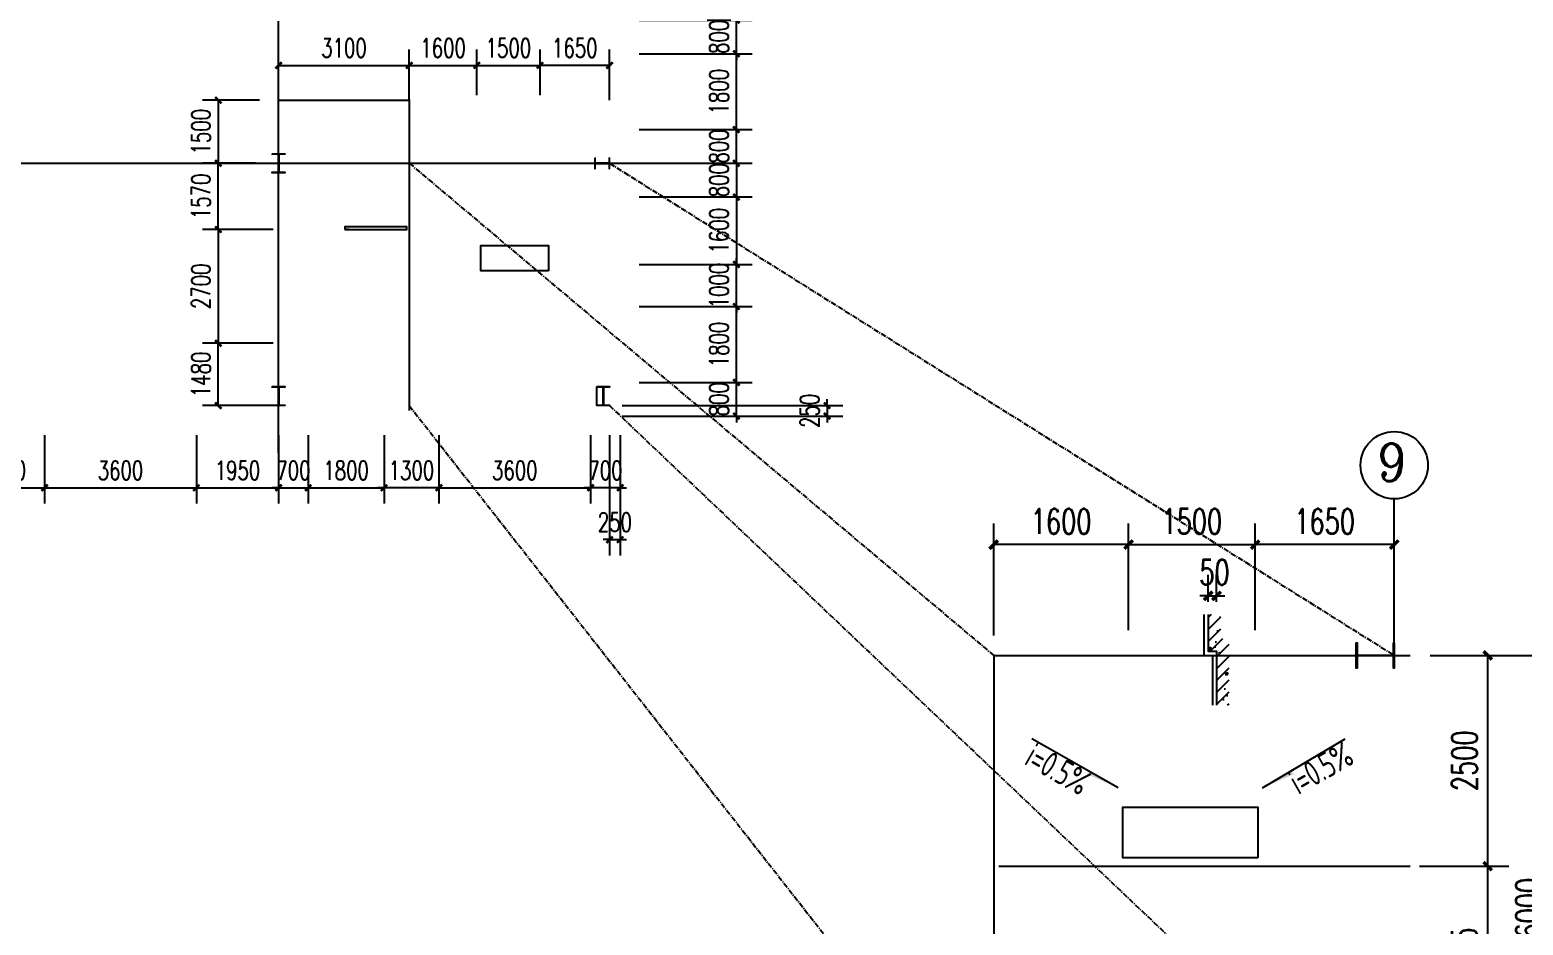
# Model space of a CAD drawing. Extents: x 180850 to 1399066, y 113487 to 334416.
# Drawn here: x 494922 to 530338, y 255431 to 276678 of the extents above; entities that cross this region are included whole.
import ezdxf
from ezdxf.enums import TextEntityAlignment as Align

# ---------------------------------------------------------------- set-up
doc = ezdxf.new("R2010")
doc.units = 0
doc.header["$LTSCALE"] = 1000
for name, pattern in [('0$0$CENTERX2', [4, 2.5, -0.5, 0.5, -0.5]), ('207', [0]), ('JX', [2, 1, 1])]:
    doc.linetypes.add(name, pattern=pattern)
for name, color, linetype in [('8', 3, 'Continuous'), ('AXIS', 3, 'Continuous'), ('AXIS_TEXT', 7, 'Continuous'), ('DOTE', 1, 'Continuous'), ('GZ', 50, 'Continuous'), ('LVTRY', 6, 'Continuous'), ('PUB_DIM', 3, 'Continuous'), ('PUB_SYMB', 3, 'Continuous'), ('PUB_SYMB_TEXT', 7, 'Continuous'), ('STAIR', 2, 'Continuous'), ('WALL', 9, 'Continuous')]:
    doc.layers.add(name, color=color, linetype=linetype)
doc.styles.add('-GBCBIGGBENOR', font='GBENOR.shx', dxfattribs={"bigfont": 'GBCBIG.shx'})
doc.styles.add('_TCH_AXIS', font='COMPLEX', dxfattribs={"bigfont": 'GBCBIG'})
doc.styles.add('_TCH_DIM_T3', font='SIMPLEX', dxfattribs={"width": 0.705882, "bigfont": 'GBCBIG'})
doc.dimstyles.new('_TCH_ARCH&&150', dxfattribs={"dimtxt": 446.25, "dimasz": 150, "dimexe": 375, "dimexo": 450, "dimgap": 189.375, "dimtad": 1, "dimdec": 0, "dimzin": 0, "dimdsep": 46, "dimtxsty": '_TCH_DIM_T3', "dimblk": 'ARCHTICK', "dimcen": 0.09, "dimclrd": 3, "dimclre": 3, "dimclrt": 7, "dimazin": 2, "dimtfac": 1, "dimtdec": 0, "dimtix": 1, "dimtmove": 2, "dimatfit": 3, "dimfxl": 1, "dimtolj": 1, "dimtzin": 0, "dimarcsym": 0})
doc.dimstyles.new('TCH-200-2', dxfattribs={"dimtxt": 595, "dimasz": 200, "dimexe": 500, "dimexo": 600, "dimgap": 252.5, "dimtad": 1, "dimdec": 0, "dimlfac": 0.5, "dimzin": 0, "dimdsep": 46, "dimtxsty": '_TCH_DIM_T3', "dimblk": 'ARCHTICK', "dimcen": 0.09, "dimclrd": 124, "dimclre": 124, "dimclrt": 7, "dimazin": 2, "dimtfac": 1, "dimtdec": 0, "dimtix": 1, "dimtmove": 2, "dimatfit": 3, "dimfxl": 1, "dimtolj": 1, "dimtzin": 0, "dimarcsym": 0})

# ---------------------------------------------------------------- blocks, each defined once
blk = doc.blocks.new('_ArchTick')
at = {"color": 0, "linetype": 'ByBlock', "const_width": 0.4}
blk.add_lwpolyline([(-0.5, -0.5), (0.5, 0.5)], dxfattribs=at)
blk = doc.blocks.new('*D606')
at = {"color": 3, "lineweight": -2, "transparency": 16777216}
for p, q in [((508972, 267761), (514205, 267761)), ((513830, 267761), (513830, 267911)), ((513830, 267761), (513830, 267511)), ((508972, 267511), (514205, 267511)), ((513830, 267511), (513830, 267361))]:
    blk.add_line(p, q, dxfattribs=at)
at = {"layer": 'Defpoints', "color": 0, "transparency": 16777216}
for p in [(508522, 267761), (508522, 267511), (513830, 267511)]:
    blk.add_point(p, dxfattribs=at)
at = {"color": 3, "lineweight": -2, "transparency": 16777216, "xscale": 150, "yscale": 150, "zscale": 150}
for p, rotation in [((513830, 267761), 270), ((513830, 267511), 90)]:
    blk.add_blockref('_ArchTick', p, dxfattribs=dict(at, rotation=rotation))
at = {"color": 7, "transparency": 16777216, "insert": (513417, 267636), "char_height": 446.2, "attachment_point": 5, "rotation": 90, "style": '_TCH_DIM_T3'}
blk.add_mtext('\\A1;250', dxfattribs=at)
blk = doc.blocks.new('*D607')
at = {"color": 3, "lineweight": -2, "transparency": 16777216}
for p, q in [((508672, 267061), (508672, 264204)), ((508922, 267061), (508922, 264204)), ((508672, 264579), (508522, 264579)), ((508672, 264579), (508922, 264579)), ((508922, 264579), (509072, 264579))]:
    blk.add_line(p, q, dxfattribs=at)
at = {"layer": 'Defpoints', "color": 0, "transparency": 16777216}
for p in [(508672, 267511), (508922, 267511), (508922, 264579)]:
    blk.add_point(p, dxfattribs=at)
at = {"color": 3, "lineweight": -2, "transparency": 16777216, "xscale": 150, "yscale": 150, "zscale": 150}
blk.add_blockref('_ArchTick', (508672, 264579), dxfattribs=at)
at = {"color": 3, "lineweight": -2, "transparency": 16777216, "xscale": 150, "yscale": 150, "zscale": 150, "rotation": 180}
blk.add_blockref('_ArchTick', (508922, 264579), dxfattribs=at)
at = {"color": 7, "transparency": 16777216, "insert": (508797, 264992), "char_height": 446.2, "attachment_point": 5, "style": '_TCH_DIM_T3'}
blk.add_mtext('\\A1;250', dxfattribs=at)
blk = doc.blocks.new('*D503')
at = {"color": 3, "lineweight": -2, "transparency": 16777216}
for p, q in [((493322, 267061), (493322, 265435)), ((495272, 267061), (495272, 265435)), ((493322, 265810), (495272, 265810))]:
    blk.add_line(p, q, dxfattribs=at)
at = {"layer": 'Defpoints', "color": 0, "transparency": 16777216}
for p in [(493322, 267511), (495272, 267511), (495272, 265810)]:
    blk.add_point(p, dxfattribs=at)
at = {"color": 3, "lineweight": -2, "transparency": 16777216, "xscale": 150, "yscale": 150, "zscale": 150, "rotation": 180}
blk.add_blockref('_ArchTick', (493322, 265810), dxfattribs=at)
at = {"color": 3, "lineweight": -2, "transparency": 16777216, "xscale": 150, "yscale": 150, "zscale": 150}
blk.add_blockref('_ArchTick', (495272, 265810), dxfattribs=at)
at = {"color": 7, "transparency": 16777216, "insert": (494297, 266222), "char_height": 446.2, "attachment_point": 5, "style": '_TCH_DIM_T3'}
blk.add_mtext('\\A1;1950', dxfattribs=at)
blk = doc.blocks.new('*D504')
at = {"color": 3, "lineweight": -2, "transparency": 16777216}
for p, q in [((495272, 267061), (495272, 265435)), ((498872, 267061), (498872, 265435)), ((495272, 265810), (498872, 265810))]:
    blk.add_line(p, q, dxfattribs=at)
at = {"layer": 'Defpoints', "color": 0, "transparency": 16777216}
for p in [(495272, 267511), (498872, 267511), (498872, 265810)]:
    blk.add_point(p, dxfattribs=at)
at = {"color": 3, "lineweight": -2, "transparency": 16777216, "xscale": 150, "yscale": 150, "zscale": 150, "rotation": 180}
blk.add_blockref('_ArchTick', (495272, 265810), dxfattribs=at)
at = {"color": 3, "lineweight": -2, "transparency": 16777216, "xscale": 150, "yscale": 150, "zscale": 150}
blk.add_blockref('_ArchTick', (498872, 265810), dxfattribs=at)
at = {"color": 7, "transparency": 16777216, "insert": (497072, 266222), "char_height": 446.2, "attachment_point": 5, "style": '_TCH_DIM_T3'}
blk.add_mtext('\\A1;3600', dxfattribs=at)
blk = doc.blocks.new('*D505')
at = {"color": 3, "lineweight": -2, "transparency": 16777216}
for p, q in [((498872, 267061), (498872, 265435)), ((500822, 266962), (500822, 265435)), ((498872, 265810), (500822, 265810))]:
    blk.add_line(p, q, dxfattribs=at)
at = {"layer": 'Defpoints', "color": 0, "transparency": 16777216}
for p in [(498872, 267511), (500822, 267412), (500822, 265810)]:
    blk.add_point(p, dxfattribs=at)
at = {"color": 3, "lineweight": -2, "transparency": 16777216, "xscale": 150, "yscale": 150, "zscale": 150, "rotation": 180}
blk.add_blockref('_ArchTick', (498872, 265810), dxfattribs=at)
at = {"color": 3, "lineweight": -2, "transparency": 16777216, "xscale": 150, "yscale": 150, "zscale": 150}
blk.add_blockref('_ArchTick', (500822, 265810), dxfattribs=at)
at = {"color": 7, "transparency": 16777216, "insert": (499847, 266222), "char_height": 446.2, "attachment_point": 5, "style": '_TCH_DIM_T3'}
blk.add_mtext('\\A1;1950', dxfattribs=at)
blk = doc.blocks.new('*D535')
at = {"color": 3, "lineweight": -2, "transparency": 16777216}
for p, q in [((511678, 276911), (511678, 277061)), ((509372, 276911), (512053, 276911)), ((511678, 276111), (511678, 276911)), ((509372, 276111), (512053, 276111)), ((511678, 276111), (511678, 275961))]:
    blk.add_line(p, q, dxfattribs=at)
at = {"layer": 'Defpoints', "color": 0, "transparency": 16777216}
for p in [(508922, 276911), (511678, 276911), (508922, 276111)]:
    blk.add_point(p, dxfattribs=at)
at = {"color": 3, "lineweight": -2, "transparency": 16777216, "xscale": 150, "yscale": 150, "zscale": 150}
for p, rotation in [((511678, 276911), 270), ((511678, 276111), 90)]:
    blk.add_blockref('_ArchTick', p, dxfattribs=dict(at, rotation=rotation))
at = {"color": 7, "transparency": 16777216, "insert": (511265, 276511), "char_height": 446.2, "attachment_point": 5, "rotation": 90, "style": '_TCH_DIM_T3'}
blk.add_mtext('\\A1;800', dxfattribs=at)
blk = doc.blocks.new('*D536')
at = {"color": 3, "lineweight": -2, "transparency": 16777216}
for p, q in [((509372, 274311), (512053, 274311)), ((511678, 274311), (511678, 274461)), ((511678, 273511), (511678, 274311)), ((509372, 273511), (512053, 273511)), ((511678, 273511), (511678, 273361))]:
    blk.add_line(p, q, dxfattribs=at)
at = {"layer": 'Defpoints', "color": 0, "transparency": 16777216}
for p in [(508922, 274311), (511678, 274311), (508922, 273511)]:
    blk.add_point(p, dxfattribs=at)
at = {"color": 3, "lineweight": -2, "transparency": 16777216, "xscale": 150, "yscale": 150, "zscale": 150}
for p, rotation in [((511678, 274311), 270), ((511678, 273511), 90)]:
    blk.add_blockref('_ArchTick', p, dxfattribs=dict(at, rotation=rotation))
at = {"color": 7, "transparency": 16777216, "insert": (511265, 273911), "char_height": 446.2, "attachment_point": 5, "rotation": 90, "style": '_TCH_DIM_T3'}
blk.add_mtext('\\A1;800', dxfattribs=at)
blk = doc.blocks.new('*D537')
at = {"color": 3, "lineweight": -2, "transparency": 16777216}
for p, q in [((509372, 276111), (512053, 276111)), ((511678, 274311), (511678, 276111)), ((509372, 274311), (512053, 274311))]:
    blk.add_line(p, q, dxfattribs=at)
at = {"layer": 'Defpoints', "color": 0, "transparency": 16777216}
for p in [(508922, 276111), (511678, 276111), (508922, 274311)]:
    blk.add_point(p, dxfattribs=at)
at = {"color": 3, "lineweight": -2, "transparency": 16777216, "xscale": 150, "yscale": 150, "zscale": 150}
for p, rotation in [((511678, 276111), 90), ((511678, 274311), 270)]:
    blk.add_blockref('_ArchTick', p, dxfattribs=dict(at, rotation=rotation))
at = {"color": 7, "transparency": 16777216, "insert": (511265, 275211), "char_height": 446.2, "attachment_point": 5, "rotation": 90, "style": '_TCH_DIM_T3'}
blk.add_mtext('\\A1;1800', dxfattribs=at)
blk = doc.blocks.new('*D655')
at = {"layer": 'Defpoints', "color": 0, "transparency": 16777216}
for p in [(499391, 269241), (501142, 269241), (501383, 267761)]:
    blk.add_point(p, dxfattribs=at)
at = {"layer": 'PUB_DIM', "color": 3, "lineweight": -2, "transparency": 16777216}
for p, q in [((500692, 269241), (499016, 269241)), ((499391, 267761), (499391, 269241)), ((500933, 267761), (499016, 267761))]:
    blk.add_line(p, q, dxfattribs=at)
at = {"layer": 'PUB_DIM', "color": 3, "lineweight": -2, "transparency": 16777216, "xscale": 150, "yscale": 150, "zscale": 150}
for p, rotation in [((499391, 269241), 90), ((499391, 267761), 270)]:
    blk.add_blockref('_ArchTick', p, dxfattribs=dict(at, rotation=rotation))
at = {"layer": 'PUB_DIM', "color": 7, "transparency": 16777216, "insert": (498979, 268501), "char_height": 446.2, "attachment_point": 5, "rotation": 90, "style": '_TCH_DIM_T3'}
blk.add_mtext('\\A1;1480', dxfattribs=at)
blk = doc.blocks.new('*D656')
at = {"layer": 'Defpoints', "color": 0, "transparency": 16777216}
for p in [(501142, 271941), (499391, 269241), (501142, 269241)]:
    blk.add_point(p, dxfattribs=at)
at = {"layer": 'PUB_DIM', "color": 3, "lineweight": -2, "transparency": 16777216}
for p, q in [((500692, 271941), (499016, 271941)), ((499391, 271941), (499391, 269241)), ((500692, 269241), (499016, 269241))]:
    blk.add_line(p, q, dxfattribs=at)
at = {"layer": 'PUB_DIM', "color": 3, "lineweight": -2, "transparency": 16777216, "xscale": 150, "yscale": 150, "zscale": 150}
for p, rotation in [((499391, 271941), 90), ((499391, 269241), 270)]:
    blk.add_blockref('_ArchTick', p, dxfattribs=dict(at, rotation=rotation))
at = {"layer": 'PUB_DIM', "color": 7, "transparency": 16777216, "insert": (498979, 270591), "char_height": 446.2, "attachment_point": 5, "rotation": 90, "style": '_TCH_DIM_T3'}
blk.add_mtext('\\A1;2700', dxfattribs=at)
blk = doc.blocks.new('*D657')
at = {"color": 3, "lineweight": -2, "transparency": 16777216}
for p, q in [((500822, 275351), (500822, 276210)), ((503922, 275198), (503922, 276210)), ((500822, 275835), (503922, 275835))]:
    blk.add_line(p, q, dxfattribs=at)
at = {"layer": 'Defpoints', "color": 0, "transparency": 16777216}
for p in [(503922, 275835), (500822, 274901), (503922, 274748)]:
    blk.add_point(p, dxfattribs=at)
at = {"color": 3, "lineweight": -2, "transparency": 16777216, "xscale": 150, "yscale": 150, "zscale": 150, "rotation": 180}
blk.add_blockref('_ArchTick', (500822, 275835), dxfattribs=at)
at = {"color": 3, "lineweight": -2, "transparency": 16777216, "xscale": 150, "yscale": 150, "zscale": 150}
blk.add_blockref('_ArchTick', (503922, 275835), dxfattribs=at)
at = {"color": 7, "transparency": 16777216, "insert": (502372, 276247), "char_height": 446.2, "attachment_point": 5, "style": '_TCH_DIM_T3'}
blk.add_mtext('\\A1;3100', dxfattribs=at)
blk = doc.blocks.new('*D654')
at = {"layer": 'Defpoints', "color": 0, "transparency": 16777216}
for p in [(499391, 273511), (500722, 273511), (501142, 271941)]:
    blk.add_point(p, dxfattribs=at)
at = {"layer": 'PUB_DIM', "color": 3, "lineweight": -2, "transparency": 16777216}
for p, q in [((500272, 273511), (499016, 273511)), ((499391, 271941), (499391, 273511)), ((500692, 271941), (499016, 271941))]:
    blk.add_line(p, q, dxfattribs=at)
at = {"layer": 'PUB_DIM', "color": 3, "lineweight": -2, "transparency": 16777216, "xscale": 150, "yscale": 150, "zscale": 150}
for p, rotation in [((499391, 273511), 90), ((499391, 271941), 270)]:
    blk.add_blockref('_ArchTick', p, dxfattribs=dict(at, rotation=rotation))
at = {"layer": 'PUB_DIM', "color": 7, "transparency": 16777216, "insert": (498979, 272726), "char_height": 446.2, "attachment_point": 5, "rotation": 90, "style": '_TCH_DIM_T3'}
blk.add_mtext('\\A1;1570', dxfattribs=at)
blk = doc.blocks.new('*D1787')
at = {"color": 3, "lineweight": -2, "transparency": 16777216}
for p, q in [((500822, 267061), (500822, 265435)), ((501522, 267061), (501522, 265435)), ((500822, 265810), (500672, 265810)), ((500822, 265810), (501522, 265810)), ((501522, 265810), (501672, 265810))]:
    blk.add_line(p, q, dxfattribs=at)
at = {"layer": 'Defpoints', "color": 0, "transparency": 16777216}
for p in [(500822, 267511), (501522, 267511), (501522, 265810)]:
    blk.add_point(p, dxfattribs=at)
at = {"color": 3, "lineweight": -2, "transparency": 16777216, "xscale": 150, "yscale": 150, "zscale": 150}
blk.add_blockref('_ArchTick', (500822, 265810), dxfattribs=at)
at = {"color": 3, "lineweight": -2, "transparency": 16777216, "xscale": 150, "yscale": 150, "zscale": 150, "rotation": 180}
blk.add_blockref('_ArchTick', (501522, 265810), dxfattribs=at)
at = {"color": 7, "transparency": 16777216, "insert": (501172, 266222), "char_height": 446.2, "attachment_point": 5, "style": '_TCH_DIM_T3'}
blk.add_mtext('\\A1;700', dxfattribs=at)
blk = doc.blocks.new('*D1788')
at = {"color": 3, "lineweight": -2, "transparency": 16777216}
for p, q in [((501522, 267061), (501522, 265435)), ((503322, 267061), (503322, 265435)), ((501522, 265810), (503322, 265810))]:
    blk.add_line(p, q, dxfattribs=at)
at = {"layer": 'Defpoints', "color": 0, "transparency": 16777216}
for p in [(501522, 267511), (503322, 267511), (503322, 265810)]:
    blk.add_point(p, dxfattribs=at)
at = {"color": 3, "lineweight": -2, "transparency": 16777216, "xscale": 150, "yscale": 150, "zscale": 150, "rotation": 180}
blk.add_blockref('_ArchTick', (501522, 265810), dxfattribs=at)
at = {"color": 3, "lineweight": -2, "transparency": 16777216, "xscale": 150, "yscale": 150, "zscale": 150}
blk.add_blockref('_ArchTick', (503322, 265810), dxfattribs=at)
at = {"color": 7, "transparency": 16777216, "insert": (502422, 266222), "char_height": 446.2, "attachment_point": 5, "style": '_TCH_DIM_T3'}
blk.add_mtext('\\A1;1800', dxfattribs=at)
blk = doc.blocks.new('*D1789')
at = {"color": 3, "lineweight": -2, "transparency": 16777216}
for p, q in [((503322, 267061), (503322, 265435)), ((504622, 267061), (504622, 265435)), ((503322, 265810), (503172, 265810)), ((504622, 265810), (503322, 265810)), ((504622, 265810), (504772, 265810))]:
    blk.add_line(p, q, dxfattribs=at)
at = {"layer": 'Defpoints', "color": 0, "transparency": 16777216}
for p in [(503322, 267511), (504622, 267511), (503322, 265810)]:
    blk.add_point(p, dxfattribs=at)
at = {"color": 3, "lineweight": -2, "transparency": 16777216, "xscale": 150, "yscale": 150, "zscale": 150}
blk.add_blockref('_ArchTick', (503322, 265810), dxfattribs=at)
at = {"color": 3, "lineweight": -2, "transparency": 16777216, "xscale": 150, "yscale": 150, "zscale": 150, "rotation": 180}
blk.add_blockref('_ArchTick', (504622, 265810), dxfattribs=at)
at = {"color": 7, "transparency": 16777216, "insert": (503972, 266222), "char_height": 446.2, "attachment_point": 5, "style": '_TCH_DIM_T3'}
blk.add_mtext('\\A1;1300', dxfattribs=at)
blk = doc.blocks.new('*D1785')
at = {"color": 3, "lineweight": -2, "transparency": 16777216}
for p, q in [((504622, 267061), (504622, 265435)), ((508222, 267061), (508222, 265435)), ((504622, 265810), (508222, 265810))]:
    blk.add_line(p, q, dxfattribs=at)
at = {"layer": 'Defpoints', "color": 0, "transparency": 16777216}
for p in [(504622, 267511), (508222, 267511), (508222, 265810)]:
    blk.add_point(p, dxfattribs=at)
at = {"color": 3, "lineweight": -2, "transparency": 16777216, "xscale": 150, "yscale": 150, "zscale": 150, "rotation": 180}
blk.add_blockref('_ArchTick', (504622, 265810), dxfattribs=at)
at = {"color": 3, "lineweight": -2, "transparency": 16777216, "xscale": 150, "yscale": 150, "zscale": 150}
blk.add_blockref('_ArchTick', (508222, 265810), dxfattribs=at)
at = {"color": 7, "transparency": 16777216, "insert": (506422, 266222), "char_height": 446.2, "attachment_point": 5, "style": '_TCH_DIM_T3'}
blk.add_mtext('\\A1;3600', dxfattribs=at)
blk = doc.blocks.new('*D1786')
at = {"color": 3, "lineweight": -2, "transparency": 16777216}
for p, q in [((508222, 267061), (508222, 265435)), ((508922, 267061), (508922, 265435)), ((508222, 265810), (508072, 265810)), ((508922, 265810), (508222, 265810)), ((508922, 265810), (509072, 265810))]:
    blk.add_line(p, q, dxfattribs=at)
at = {"layer": 'Defpoints', "color": 0, "transparency": 16777216}
for p in [(508222, 267511), (508922, 267511), (508222, 265810)]:
    blk.add_point(p, dxfattribs=at)
at = {"color": 3, "lineweight": -2, "transparency": 16777216, "xscale": 150, "yscale": 150, "zscale": 150}
blk.add_blockref('_ArchTick', (508222, 265810), dxfattribs=at)
at = {"color": 3, "lineweight": -2, "transparency": 16777216, "xscale": 150, "yscale": 150, "zscale": 150, "rotation": 180}
blk.add_blockref('_ArchTick', (508922, 265810), dxfattribs=at)
at = {"color": 7, "transparency": 16777216, "insert": (508572, 266222), "char_height": 446.2, "attachment_point": 5, "style": '_TCH_DIM_T3'}
blk.add_mtext('\\A1;700', dxfattribs=at)
blk = doc.blocks.new('*D1804')
at = {"color": 3, "lineweight": -2, "transparency": 16777216}
for p, q in [((507022, 275130), (507022, 276210)), ((508672, 275005), (508672, 276210)), ((508672, 275835), (507022, 275835))]:
    blk.add_line(p, q, dxfattribs=at)
at = {"layer": 'Defpoints', "color": 0, "transparency": 16777216}
for p in [(507022, 275835), (507022, 274680), (508672, 274555)]:
    blk.add_point(p, dxfattribs=at)
at = {"color": 3, "lineweight": -2, "transparency": 16777216, "xscale": 150, "yscale": 150, "zscale": 150}
for p, rotation in [((507022, 275835), 179.9999999933299), ((508672, 275835), 359.9999999933299)]:
    blk.add_blockref('_ArchTick', p, dxfattribs=dict(at, rotation=rotation))
at = {"color": 7, "transparency": 16777216, "insert": (507847, 276247), "char_height": 446.2, "attachment_point": 5, "rotation": 360, "style": '_TCH_DIM_T3'}
blk.add_mtext('\\A1;1650', dxfattribs=at)
blk = doc.blocks.new('*D1805')
at = {"color": 3, "lineweight": -2, "transparency": 16777216}
for p, q in [((503922, 275005), (503922, 276210)), ((505522, 275130), (505522, 276210)), ((503922, 275835), (505522, 275835))]:
    blk.add_line(p, q, dxfattribs=at)
at = {"layer": 'Defpoints', "color": 0, "transparency": 16777216}
for p in [(505522, 275835), (503922, 274555), (505522, 274680)]:
    blk.add_point(p, dxfattribs=at)
at = {"color": 3, "lineweight": -2, "transparency": 16777216, "xscale": 150, "yscale": 150, "zscale": 150, "rotation": 180}
blk.add_blockref('_ArchTick', (503922, 275835), dxfattribs=at)
at = {"color": 3, "lineweight": -2, "transparency": 16777216, "xscale": 150, "yscale": 150, "zscale": 150}
blk.add_blockref('_ArchTick', (505522, 275835), dxfattribs=at)
at = {"color": 7, "transparency": 16777216, "insert": (504722, 276247), "char_height": 446.2, "attachment_point": 5, "style": '_TCH_DIM_T3'}
blk.add_mtext('\\A1;1600', dxfattribs=at)
blk = doc.blocks.new('*D1806')
at = {"color": 3, "lineweight": -2, "transparency": 16777216}
for p, q in [((505522, 275130), (505522, 276210)), ((507022, 275130), (507022, 276210)), ((505522, 275835), (507022, 275835))]:
    blk.add_line(p, q, dxfattribs=at)
at = {"layer": 'Defpoints', "color": 0, "transparency": 16777216}
for p in [(507022, 275835), (505522, 274680), (507022, 274680)]:
    blk.add_point(p, dxfattribs=at)
at = {"color": 3, "lineweight": -2, "transparency": 16777216, "xscale": 150, "yscale": 150, "zscale": 150, "rotation": 180}
blk.add_blockref('_ArchTick', (505522, 275835), dxfattribs=at)
at = {"color": 3, "lineweight": -2, "transparency": 16777216, "xscale": 150, "yscale": 150, "zscale": 150}
blk.add_blockref('_ArchTick', (507022, 275835), dxfattribs=at)
at = {"color": 7, "transparency": 16777216, "insert": (506272, 276247), "char_height": 446.2, "attachment_point": 5, "style": '_TCH_DIM_T3'}
blk.add_mtext('\\A1;1500', dxfattribs=at)
blk = doc.blocks.new('*D1821')
at = {"color": 3, "lineweight": -2, "transparency": 16777216}
for p, q in [((509372, 271111), (512053, 271111)), ((511678, 271111), (511678, 271261)), ((511678, 270111), (511678, 271111)), ((509372, 270111), (512053, 270111)), ((511678, 270111), (511678, 269961))]:
    blk.add_line(p, q, dxfattribs=at)
at = {"layer": 'Defpoints', "color": 0, "transparency": 16777216}
for p in [(508922, 271111), (511678, 271111), (508922, 270111)]:
    blk.add_point(p, dxfattribs=at)
at = {"color": 3, "lineweight": -2, "transparency": 16777216, "xscale": 150, "yscale": 150, "zscale": 150}
for p, rotation in [((511678, 271111), 270), ((511678, 270111), 90)]:
    blk.add_blockref('_ArchTick', p, dxfattribs=dict(at, rotation=rotation))
at = {"color": 7, "transparency": 16777216, "insert": (511265, 270611), "char_height": 446.2, "attachment_point": 5, "rotation": 90, "style": '_TCH_DIM_T3'}
blk.add_mtext('\\A1;1000', dxfattribs=at)
blk = doc.blocks.new('*D1822')
at = {"color": 3, "lineweight": -2, "transparency": 16777216}
for p, q in [((511678, 268311), (511678, 268461)), ((509372, 268311), (512053, 268311)), ((511678, 267511), (511678, 268311)), ((509372, 267511), (512053, 267511)), ((511678, 267511), (511678, 267361))]:
    blk.add_line(p, q, dxfattribs=at)
at = {"layer": 'Defpoints', "color": 0, "transparency": 16777216}
for p in [(508922, 268311), (511678, 268311), (508922, 267511)]:
    blk.add_point(p, dxfattribs=at)
at = {"color": 3, "lineweight": -2, "transparency": 16777216, "xscale": 150, "yscale": 150, "zscale": 150}
for p, rotation in [((511678, 268311), 270), ((511678, 267511), 90)]:
    blk.add_blockref('_ArchTick', p, dxfattribs=dict(at, rotation=rotation))
at = {"color": 7, "transparency": 16777216, "insert": (511265, 267911), "char_height": 446.2, "attachment_point": 5, "rotation": 90, "style": '_TCH_DIM_T3'}
blk.add_mtext('\\A1;800', dxfattribs=at)
blk = doc.blocks.new('*D1823')
at = {"color": 3, "lineweight": -2, "transparency": 16777216}
for p, q in [((509372, 270111), (512053, 270111)), ((511678, 268311), (511678, 270111)), ((509372, 268311), (512053, 268311))]:
    blk.add_line(p, q, dxfattribs=at)
at = {"layer": 'Defpoints', "color": 0, "transparency": 16777216}
for p in [(508922, 270111), (511678, 270111), (508922, 268311)]:
    blk.add_point(p, dxfattribs=at)
at = {"color": 3, "lineweight": -2, "transparency": 16777216, "xscale": 150, "yscale": 150, "zscale": 150}
for p, rotation in [((511678, 270111), 90), ((511678, 268311), 270)]:
    blk.add_blockref('_ArchTick', p, dxfattribs=dict(at, rotation=rotation))
at = {"color": 7, "transparency": 16777216, "insert": (511265, 269211), "char_height": 446.2, "attachment_point": 5, "rotation": 90, "style": '_TCH_DIM_T3'}
blk.add_mtext('\\A1;1800', dxfattribs=at)
blk = doc.blocks.new('*D1824')
at = {"color": 3, "lineweight": -2, "transparency": 16777216}
for p, q in [((509372, 272711), (512053, 272711)), ((511678, 272711), (511678, 271111)), ((509372, 271111), (512053, 271111))]:
    blk.add_line(p, q, dxfattribs=at)
at = {"layer": 'Defpoints', "color": 0, "transparency": 16777216}
for p in [(508922, 272711), (508922, 271111), (511678, 271111)]:
    blk.add_point(p, dxfattribs=at)
at = {"color": 3, "lineweight": -2, "transparency": 16777216, "xscale": 150, "yscale": 150, "zscale": 150}
for p, rotation in [((511678, 272711), 90), ((511678, 271111), 270)]:
    blk.add_blockref('_ArchTick', p, dxfattribs=dict(at, rotation=rotation))
at = {"color": 7, "transparency": 16777216, "insert": (511265, 271911), "char_height": 446.2, "attachment_point": 5, "rotation": 90, "style": '_TCH_DIM_T3'}
blk.add_mtext('\\A1;1600', dxfattribs=at)
blk = doc.blocks.new('*D1825')
at = {"color": 3, "lineweight": -2, "transparency": 16777216}
for p, q in [((509372, 273511), (512053, 273511)), ((511678, 273511), (511678, 273661)), ((511678, 273511), (511678, 272711)), ((509372, 272711), (512053, 272711)), ((511678, 272711), (511678, 272561))]:
    blk.add_line(p, q, dxfattribs=at)
at = {"layer": 'Defpoints', "color": 0, "transparency": 16777216}
for p in [(508922, 273511), (508922, 272711), (511678, 272711)]:
    blk.add_point(p, dxfattribs=at)
at = {"color": 3, "lineweight": -2, "transparency": 16777216, "xscale": 150, "yscale": 150, "zscale": 150}
for p, rotation in [((511678, 273511), 270), ((511678, 272711), 90)]:
    blk.add_blockref('_ArchTick', p, dxfattribs=dict(at, rotation=rotation))
at = {"color": 7, "transparency": 16777216, "insert": (511265, 273111), "char_height": 446.2, "attachment_point": 5, "rotation": 90, "style": '_TCH_DIM_T3'}
blk.add_mtext('\\A1;800', dxfattribs=at)
blk = doc.blocks.new('*D1835')
at = {"layer": 'Defpoints', "color": 0, "transparency": 16777216}
for p in [(500822, 275011), (499391, 273511), (500722, 273511)]:
    blk.add_point(p, dxfattribs=at)
at = {"layer": 'PUB_DIM', "color": 3, "lineweight": -2, "transparency": 16777216}
for p, q in [((500372, 275011), (499016, 275011)), ((499391, 275011), (499391, 273511)), ((500272, 273511), (499016, 273511))]:
    blk.add_line(p, q, dxfattribs=at)
at = {"layer": 'PUB_DIM', "color": 3, "lineweight": -2, "transparency": 16777216, "xscale": 150, "yscale": 150, "zscale": 150}
for p, rotation in [((499391, 275011), 90), ((499391, 273511), 270)]:
    blk.add_blockref('_ArchTick', p, dxfattribs=dict(at, rotation=rotation))
at = {"layer": 'PUB_DIM', "color": 7, "transparency": 16777216, "insert": (498979, 274261), "char_height": 446.2, "attachment_point": 5, "rotation": 90, "style": '_TCH_DIM_T3'}
blk.add_mtext('\\A1;1500', dxfattribs=at)
blk = doc.blocks.new('_arrow2')
blk.add_solid([(0, 0), (-1, 0), (-1, -0.1)])
blk = doc.blocks.new('*D1856')
at = {"color": 124, "lineweight": -2, "transparency": 16777216}
for p, q in [((522867, 263106), (522867, 263746)), ((523067, 263106), (523067, 263746)), ((522867, 263246), (522667, 263246)), ((522867, 263246), (523067, 263246)), ((523067, 263246), (523267, 263246))]:
    blk.add_line(p, q, dxfattribs=at)
at = {"layer": 'Defpoints', "color": 0, "transparency": 16777216}
for p in [(523067, 263246), (522867, 262506), (523067, 262506)]:
    blk.add_point(p, dxfattribs=at)
at = {"color": 124, "lineweight": -2, "transparency": 16777216, "xscale": 200, "yscale": 200, "zscale": 200}
blk.add_blockref('_ArchTick', (522867, 263246), dxfattribs=at)
at = {"color": 124, "lineweight": -2, "transparency": 16777216, "xscale": 200, "yscale": 200, "zscale": 200, "rotation": 180}
blk.add_blockref('_ArchTick', (523067, 263246), dxfattribs=at)
at = {"color": 7, "transparency": 16777216, "insert": (523018, 263804), "char_height": 595, "attachment_point": 5, "style": '_TCH_DIM_T3'}
blk.add_mtext('\\A1;50', dxfattribs=at)
blk = doc.blocks.new('*D1864')
at = {"color": 124, "lineweight": -2, "transparency": 16777216}
for p, q in [((527881, 256832), (529998, 256832)), ((529498, 252482), (529498, 256832)), ((527881, 252482), (529998, 252482))]:
    blk.add_line(p, q, dxfattribs=at)
at = {"layer": 'Defpoints', "color": 0, "transparency": 16777216}
for p in [(527281, 256832), (529498, 256832), (527281, 252482)]:
    blk.add_point(p, dxfattribs=at)
at = {"color": 124, "lineweight": -2, "transparency": 16777216, "xscale": 200, "yscale": 200, "zscale": 200}
for p, rotation in [((529498, 256832), 90), ((529498, 252482), 270)]:
    blk.add_blockref('_ArchTick', p, dxfattribs=dict(at, rotation=rotation))
at = {"color": 7, "transparency": 16777216, "insert": (528948, 254657), "char_height": 595, "attachment_point": 5, "rotation": 90, "style": '_TCH_DIM_T3'}
blk.add_mtext('\\A1;2175', dxfattribs=at)
blk = doc.blocks.new('*D1865')
at = {"color": 124, "lineweight": -2, "transparency": 16777216}
for p, q in [((528131, 261832), (529998, 261832)), ((529498, 256832), (529498, 261832)), ((528131, 256832), (529998, 256832))]:
    blk.add_line(p, q, dxfattribs=at)
at = {"layer": 'Defpoints', "color": 0, "transparency": 16777216}
for p in [(527531, 261832), (529498, 261832), (527531, 256832)]:
    blk.add_point(p, dxfattribs=at)
at = {"color": 124, "lineweight": -2, "transparency": 16777216, "xscale": 200, "yscale": 200, "zscale": 200}
for p, rotation in [((529498, 261832), 90), ((529498, 256832), 270)]:
    blk.add_blockref('_ArchTick', p, dxfattribs=dict(at, rotation=rotation))
at = {"color": 7, "transparency": 16777216, "insert": (528948, 259332), "char_height": 595, "attachment_point": 5, "rotation": 90, "style": '_TCH_DIM_T3'}
blk.add_mtext('\\A1;2500', dxfattribs=at)
blk = doc.blocks.new('*D1866')
at = {"color": 124, "lineweight": -2, "transparency": 16777216}
for p, q in [((528131, 261832), (531516, 261832)), ((531016, 249832), (531016, 261832)), ((528131, 249832), (531516, 249832))]:
    blk.add_line(p, q, dxfattribs=at)
at = {"layer": 'Defpoints', "color": 0, "transparency": 16777216}
for p in [(527531, 261832), (531016, 261832), (527531, 249832)]:
    blk.add_point(p, dxfattribs=at)
at = {"color": 124, "lineweight": -2, "transparency": 16777216, "xscale": 200, "yscale": 200, "zscale": 200}
for p, rotation in [((531016, 261832), 90), ((531016, 249832), 270)]:
    blk.add_blockref('_ArchTick', p, dxfattribs=dict(at, rotation=rotation))
at = {"color": 7, "transparency": 16777216, "insert": (530466, 255832), "char_height": 595, "attachment_point": 5, "rotation": 90, "style": '_TCH_DIM_T3'}
blk.add_mtext('\\A1;6000', dxfattribs=at)
blk = doc.blocks.new('*D1868')
at = {"color": 124, "lineweight": -2, "transparency": 16777216}
for p, q in [((523981, 262432), (523981, 264961)), ((527281, 262372), (527281, 264961)), ((527281, 264461), (523981, 264461))]:
    blk.add_line(p, q, dxfattribs=at)
at = {"layer": 'Defpoints', "color": 0, "transparency": 16777216}
for p in [(523981, 264461), (523981, 261832), (527281, 261772)]:
    blk.add_point(p, dxfattribs=at)
at = {"color": 124, "lineweight": -2, "transparency": 16777216, "xscale": 200, "yscale": 200, "zscale": 200, "rotation": 180}
blk.add_blockref('_ArchTick', (523981, 264461), dxfattribs=at)
at = {"color": 124, "lineweight": -2, "transparency": 16777216, "xscale": 200, "yscale": 200, "zscale": 200}
blk.add_blockref('_ArchTick', (527281, 264461), dxfattribs=at)
at = {"color": 7, "transparency": 16777216, "insert": (525631, 265011), "char_height": 595, "attachment_point": 5, "style": '_TCH_DIM_T3'}
blk.add_mtext('\\A1;1650', dxfattribs=at)
blk = doc.blocks.new('*D1869')
at = {"color": 124, "lineweight": -2, "transparency": 16777216}
for p, q in [((520981, 262432), (520981, 264961)), ((523981, 262432), (523981, 264961)), ((520981, 264461), (523981, 264461))]:
    blk.add_line(p, q, dxfattribs=at)
at = {"layer": 'Defpoints', "color": 0, "transparency": 16777216}
for p in [(523981, 264461), (520981, 261832), (523981, 261832)]:
    blk.add_point(p, dxfattribs=at)
at = {"color": 124, "lineweight": -2, "transparency": 16777216, "xscale": 200, "yscale": 200, "zscale": 200, "rotation": 180}
blk.add_blockref('_ArchTick', (520981, 264461), dxfattribs=at)
at = {"color": 124, "lineweight": -2, "transparency": 16777216, "xscale": 200, "yscale": 200, "zscale": 200}
blk.add_blockref('_ArchTick', (523981, 264461), dxfattribs=at)
at = {"color": 7, "transparency": 16777216, "insert": (522481, 265011), "char_height": 595, "attachment_point": 5, "style": '_TCH_DIM_T3'}
blk.add_mtext('\\A1;1500', dxfattribs=at)
blk = doc.blocks.new('*D1870')
at = {"color": 124, "lineweight": -2, "transparency": 16777216}
for p, q in [((517782, 262307), (517782, 264961)), ((520981, 262432), (520981, 264961)), ((520981, 264461), (517782, 264461))]:
    blk.add_line(p, q, dxfattribs=at)
at = {"layer": 'Defpoints', "color": 0, "transparency": 16777216}
for p in [(517782, 264461), (520981, 261832), (517782, 261707)]:
    blk.add_point(p, dxfattribs=at)
at = {"color": 124, "lineweight": -2, "transparency": 16777216, "xscale": 200, "yscale": 200, "zscale": 200, "rotation": 180}
blk.add_blockref('_ArchTick', (517782, 264461), dxfattribs=at)
at = {"color": 124, "lineweight": -2, "transparency": 16777216, "xscale": 200, "yscale": 200, "zscale": 200}
blk.add_blockref('_ArchTick', (520981, 264461), dxfattribs=at)
at = {"color": 7, "transparency": 16777216, "insert": (519381, 265011), "char_height": 595, "attachment_point": 5, "style": '_TCH_DIM_T3'}
blk.add_mtext('\\A1;1600', dxfattribs=at)

msp = doc.modelspace()

# ---------------------------------------------------------------- hatches: boundary and pattern name
at = {"layer": '8', "linetype": 'JX'}
h = msp.add_hatch(dxfattribs=at)
h.set_pattern_fill('AN31C', color=256, scale=1000, angle=-0.873079, style=0)
h.set_pattern_definition([(45, (563850.9, 28225.85), (141.42136, -141.42136), []), (40, (563850.9, 28225.85), (-62.7521, 717.2602), [75, -825]), (95, (563850.9, 28225.85), (752.1921, -138.7513), [60, -660]), (349.5486, (563845.7, 28285.6), (689.4395, 578.5094), [63.7402, -701.1421]), (43.8158, (564050.9, 28225.85), (-165.519, 1067.241), [112.5, -1237.5]), (353.3644, (564037.1, 28314.8), (974.118, 934.6627), [95.6103, -1051.713]), (98.8158, (564050.9, 28225.9), (974.1186, 934.662), [90, -990]), (69, (564000.9, 28325.85), (-402.6189, 596.907), [75, -825]), (124, (564000.9, 28325.85), (725.15, 243.3153), [60, -660]), (18.5486, (563967.35, 28375.6), (322.5305, 840.2226), [63.7402, -701.1421]), (52.5, (563850.9, 28225.85), (332.89385, 12.15986), [0, -652, 0, -670, 0, -662.5]), (82.5, (563850.9, 28225.85), (394.4117, 263.06954), [0, -382, 0, -637, 0, -252.5]), (122.5, (563850.9, 28002.85), (-22.55487, 533.82244), [0, -250, 0, -780, 0, -1035]), (132.5, (563850.9, 27902.85), (100.105, 583.1862), [0, -325, 0, -518, 0, -735])])
h.paths.add_polyline_path([(523367.22, 260648.11), (523067.22, 260648.11), (523067.22, 261832.13), (523367.22, 261832.13)])
h.paths.add_polyline_path([(522867.22, 262072.13), (522867.22, 262808.75), (523167.22, 262808.75), (523167.22, 262232.13), (523367.22, 262232.13), (523367.22, 262072.13)])
h.paths.add_polyline_path([(523367.22, 262072.13), (523367.22, 261832.13), (523067.22, 261832.13), (523067.22, 261932.13), (522867.22, 261932.13), (522867.22, 262072.13)])

# ---------------------------------------------------------------- linework, layer by layer
for p, q in [((500671.63, 268211.36), (500911.63, 268211.36)), ((508371.63, 267761.44), (508371.63, 268211.44)), ((508371.63, 268211.44), (508671.63, 268211.44))]:
    msp.add_line(p, q)
msp.add_lwpolyline([(502391.63, 271941.44), (503863.76, 271941.44), (503863.76, 272000.92), (502391.63, 272000.92)], close=True)
for p, q in [((522767.22, 262804.29), (522767.22, 261832.13)), ((522767.22, 261832.13), (522967.22, 261832.13)), ((522967.22, 261832.13), (522967.22, 260648.11))]:
    msp.add_line(p, q, dxfattribs=at)
at = {"layer": 'AXIS'}
for p, q in [((527281.01, 261707.13), (527281.01, 265545.01)), ((529261.99, 261832.13), (531557.65, 261832.13))]:
    msp.add_line(p, q, dxfattribs=at)
msp.add_circle((527281.01, 266345.01), 800, dxfattribs=at)
at = {"layer": 'DOTE'}
for p, q in [((500821.63, 266636.44), (500821.63, 304386.44)), ((500821.63, 275011.44), (503921.63, 275011.44)), ((503921.63, 275024.51), (503921.63, 267643.33)), ((447446.63, 273511.44), (509921.63, 273511.44)), ((517781.81, 261832.13), (527656.01, 261832.13)), ((517781.81, 261829.87), (517781.81, 249215.3)), ((517906.81, 256832.13), (527656.01, 256832.13))]:
    msp.add_line(p, q, dxfattribs=at)
at = {"layer": 'DOTE', "color": 8, "linetype": '0$0$CENTERX2', "ltscale": 0.05}
for p, q in [((503921.63, 273511.44), (517781.81, 261832.13)), ((508671.63, 273511.44), (527281.01, 261832.13)), ((503919, 267761.44), (517781.81, 250082.13)), ((508669, 267761.44), (527281.01, 250082.13))]:
    msp.add_line(p, q, dxfattribs=at)
at = {"layer": 'GZ'}
for points in [[(500671.63, 273736.62), (500971.63, 273736.62), (500971.63, 273726.62), (500828.48, 273726.62), (500824.63, 273721.62), (500824.63, 273301.27), (500828.48, 273296.62), (500971.63, 273296.62), (500971.63, 273286.62), (500671.63, 273286.62), (500671.63, 273296.62), (500814.63, 273296.62), (500818.63, 273301.11), (500818.63, 273721.62), (500814.63, 273726.62), (500671.63, 273726.62), (500671.63, 273736.62)], [(508321.63, 273636.44), (508321.63, 273386.44), (508331.63, 273386.44), (508331.63, 273504.59), (508336.63, 273508.44), (508656.98, 273508.44), (508661.63, 273504.59), (508661.63, 273386.44), (508671.63, 273386.44), (508671.63, 273636.44), (508661.63, 273636.44), (508661.63, 273518.44), (508657.14, 273514.44), (508336.63, 273514.44), (508331.63, 273518.44), (508331.63, 273636.44), (508321.63, 273636.44)], [(500671.63, 268211.44), (500971.63, 268211.44), (500971.63, 268201.44), (500828.48, 268201.44), (500824.63, 268196.44), (500824.63, 267776.09), (500828.48, 267771.44), (500971.63, 267771.44), (500971.63, 267761.44), (500671.63, 267761.44), (500671.63, 267771.44), (500814.63, 267771.44), (500818.63, 267775.93), (500818.63, 268196.44), (500814.63, 268201.44), (500671.63, 268201.44), (500671.63, 268211.44)], [(508371.63, 268211.44), (508671.63, 268211.44), (508671.63, 268201.44), (508528.48, 268201.44), (508524.63, 268196.44), (508524.63, 267776.09), (508528.48, 267771.44), (508671.63, 267771.44), (508671.63, 267761.44), (508371.63, 267761.44), (508371.63, 267771.44), (508514.63, 267771.44), (508518.63, 267775.93), (508518.63, 268196.44), (508514.63, 268201.44), (508371.63, 268201.44), (508371.63, 268211.44)], [(527281.01, 262132.13), (527281.01, 261532.13), (527261.01, 261532.13), (527261.01, 261818.43), (527251.01, 261826.13), (526410.31, 261826.13), (526401.01, 261818.43), (526401.01, 261532.13), (526381.01, 261532.13), (526381.01, 262132.13), (526401.01, 262132.13), (526401.01, 261846.13), (526409.98, 261838.13), (527251.01, 261838.13), (527261.01, 261846.13), (527261.01, 262132.13), (527281.01, 262132.13)]]:
    msp.add_lwpolyline(points, close=True, dxfattribs=at)
at = {"layer": 'LVTRY'}
for points in [[(507219.04, 270961.16), (505619.04, 270961.16), (505619.04, 271561.16), (507219.04, 271561.16)], [(524046.81, 257031.37), (520846.81, 257031.37), (520846.81, 258231.37), (524046.81, 258231.37)]]:
    msp.add_lwpolyline(points, close=True, dxfattribs=at)
at = {"layer": 'PUB_SYMB', "linetype": '207', "ltscale": 0.5}
for p, q in [((520734.29, 258687.35), (518685.31, 259852.83)), ((524159.33, 258687.35), (526117.51, 259852.83))]:
    msp.add_line(p, q, dxfattribs=at)
at = {"layer": 'STAIR'}
for p in [(502491.63, 271941.44), (502391.63, 271941.44)]:
    msp.add_line(p, (502391.63, 271941.44), dxfattribs=at)
at = {"layer": 'WALL', "linetype": '207'}
msp.add_lwpolyline([(522867.22, 262804.29), (522867.22, 261932.13), (523067.22, 261932.13), (523067.22, 260648.11)], dxfattribs=at)

# ---------------------------------------------------------------- block references
at = {"layer": 'PUB_SYMB', "linetype": '207', "ltscale": 0.5, "yscale": 799.999999996773, "zscale": 799.999999996773}
for p, xscale, rotation in [((520734.29, 258687.35), 799.999999996773, 330.3685513565405), ((524159.33, 258687.35), -799.999999996773, 29.63144865484587)]:
    msp.add_blockref('_arrow2', p, dxfattribs=dict(at, xscale=xscale, rotation=rotation))

# ---------------------------------------------------------------- texts
at = {"layer": 'AXIS_TEXT', "style": '_TCH_AXIS', "width": 1.142857}
msp.add_text('9', height=890.88, dxfattribs=at).set_placement((526876.53, 265968.7), (527555.3, 265968.7), align=Align.FIT)
at = {"layer": 'PUB_SYMB_TEXT', "linetype": '207', "ltscale": 0.5, "style": '-GBCBIGGBENOR', "width": 0.8}
for rotation, p in [(330.368551, (518474.82, 259261.52)), (29.631449, (525006.78, 258510.01))]:
    msp.add_text('i=0.5%', height=600, rotation=rotation, dxfattribs=at).set_placement(p)

# ---------------------------------------------------------------- dimensions: what is measured, and where the dimension line sits
for base, p1, p2, angle, dimstyle, picture, middle in [((511677.56, 276911.44), (508921.63, 276111.44), (508921.63, 276911.44), 270, '_TCH_ARCH&&150', '*D535', (511265.06, 276511.44)), ((505521.63, 275834.88), (503921.63, 274554.73), (505521.63, 274679.56), 360, '_TCH_ARCH&&150', '*D1805', (504721.63, 276247.38)), ((507021.62, 275834.88), (508671.63, 274554.73), (507021.62, 274679.56), 180, '_TCH_ARCH&&150', '*D1804', (507846.62, 276247.38)), ((511677.56, 276111.44), (508921.63, 274311.44), (508921.63, 276111.44), 90, '_TCH_ARCH&&150', '*D537', (511265.06, 275211.44)), ((511677.56, 274311.44), (508921.63, 273511.44), (508921.63, 274311.44), 90, '_TCH_ARCH&&150', '*D536', (511265.06, 273911.44)), ((511677.56, 272711.44), (508921.63, 273511.44), (508921.63, 272711.44), 270, '_TCH_ARCH&&150', '*D1825', (511265.06, 273111.44)), ((511677.56, 271111.44), (508921.63, 272711.44), (508921.63, 271111.44), 90, '_TCH_ARCH&&150', '*D1824', (511265.06, 271911.44)), ((511677.56, 271111.44), (508921.63, 270111.44), (508921.63, 271111.44), 270, '_TCH_ARCH&&150', '*D1821', (511265.06, 270611.44)), ((511677.56, 270111.44), (508921.63, 268311.44), (508921.63, 270111.44), 90, '_TCH_ARCH&&150', '*D1823', (511265.06, 269211.44)), ((511677.56, 268311.44), (508921.63, 267511.44), (508921.63, 268311.44), 90, '_TCH_ARCH&&150', '*D1822', (511265.06, 267911.44)), ((513829.98, 267511.44), (508521.63, 267761.44), (508521.63, 267511.44), 90, '_TCH_ARCH&&150', '*D606', (513417.48, 267636.44)), ((503321.63, 265809.88), (504621.51, 267511.38), (503321.63, 267511.44), 180, '_TCH_ARCH&&150', '*D1789', (503971.57, 266222.38)), ((508221.51, 265809.88), (508921.63, 267511.44), (508221.51, 267511.44), 180, '_TCH_ARCH&&150', '*D1786', (508571.57, 266222.38)), ((508921.63, 264579.23), (508671.63, 267511.44), (508921.63, 267511.44), 180, '_TCH_ARCH&&150', '*D607', (508796.63, 264991.73)), ((523981.01, 264460.93), (520981.02, 261832.13), (523981.01, 261832.13), 180, 'TCH-200-2', '*D1869', (522481.02, 265010.93)), ((529497.68, 261832.13), (527531.01, 256832.13), (527531.01, 261832.13), 90, 'TCH-200-2', '*D1865', (528947.68, 259332.13)), ((531016.06, 261832.13), (527531.01, 249832.13), (527531.01, 261832.13), 90, 'TCH-200-2', '*D1866', (530466.06, 255832.13)), ((529497.68, 256832.13), (527281.01, 252482.13), (527281.01, 256832.13), 90, 'TCH-200-2', '*D1864', (528947.68, 254657.13))]:
    dim = msp.add_linear_dim(base=base, p1=p1, p2=p2, angle=angle, dimstyle=dimstyle)
    dim.commit()
    dim.dimension.update_dxf_attribs({"geometry": picture, "text_midpoint": middle})
for base, p1, p2, dimstyle, picture, middle in [((503921.63, 275834.88), (500821.63, 274901.3), (503921.63, 274747.67), '_TCH_ARCH&&150', '*D657', (502371.63, 276247.38)), ((507021.62, 275834.88), (505521.63, 274679.56), (507021.62, 274679.56), '_TCH_ARCH&&150', '*D1806', (506271.62, 276247.38)), ((495271.63, 265809.88), (493321.63, 267511.44), (495271.63, 267511.44), '_TCH_ARCH&&150', '*D503', (494296.63, 266222.38)), ((498871.63, 265809.88), (495271.63, 267511.44), (498871.63, 267511.44), '_TCH_ARCH&&150', '*D504', (497071.63, 266222.38)), ((500821.63, 265809.88), (498871.63, 267511.44), (500821.63, 267412.36), '_TCH_ARCH&&150', '*D505', (499846.63, 266222.38)), ((501521.63, 265809.88), (500821.63, 267511.44), (501521.63, 267511.38), '_TCH_ARCH&&150', '*D1787', (501171.63, 266222.38)), ((503321.63, 265809.88), (501521.63, 267511.38), (503321.63, 267511.44), '_TCH_ARCH&&150', '*D1788', (502421.63, 266222.38)), ((508221.51, 265809.88), (504621.51, 267511.38), (508221.51, 267511.44), '_TCH_ARCH&&150', '*D1785', (506421.51, 266222.38)), ((517781.81, 264460.93), (520981.02, 261832.13), (517781.81, 261707.13), 'TCH-200-2', '*D1870', (519381.42, 265010.93)), ((523981.01, 264460.93), (527281.01, 261772.13), (523981.01, 261832.13), 'TCH-200-2', '*D1868', (525631.01, 265010.93))]:
    dim = msp.add_linear_dim(base=base, p1=p1, p2=p2, dimstyle=dimstyle)
    dim.commit()
    dim.dimension.update_dxf_attribs({"geometry": picture, "text_midpoint": middle})
dim = msp.add_linear_dim(base=(523067.22, 263246.5), p1=(522867.22, 262505.9), p2=(523067.22, 262505.9), angle=0, text='50', dimstyle='TCH-200-2')
dim.commit()
dim.dimension.update_dxf_attribs({"geometry": '*D1856', "text_midpoint": (523017.93, 263804.37), "dimtype": 161})
at = {"layer": 'PUB_DIM'}
for base, p1, p2, angle, picture, middle in [((499391.21, 273511.44), (500821.63, 275011.44), (500721.63, 273511.44), 270, '*D1835', (498978.71, 274261.44)), ((499391.21, 273511.44), (501141.63, 271941.44), (500721.63, 273511.44), 90, '*D654', (498978.71, 272726.44)), ((499391.21, 269241.44), (501141.63, 271941.44), (501141.63, 269241.44), 270, '*D656', (498978.71, 270591.44)), ((499391.21, 269241.44), (501382.71, 267761.44), (501141.63, 269241.44), 90, '*D655', (498978.71, 268501.44))]:
    dim = msp.add_linear_dim(base=base, p1=p1, p2=p2, angle=angle, dimstyle='_TCH_ARCH&&150', dxfattribs=at)
    dim.commit()
    dim.dimension.update_dxf_attribs({"geometry": picture, "text_midpoint": middle})

doc.saveas('drawing.dxf')
